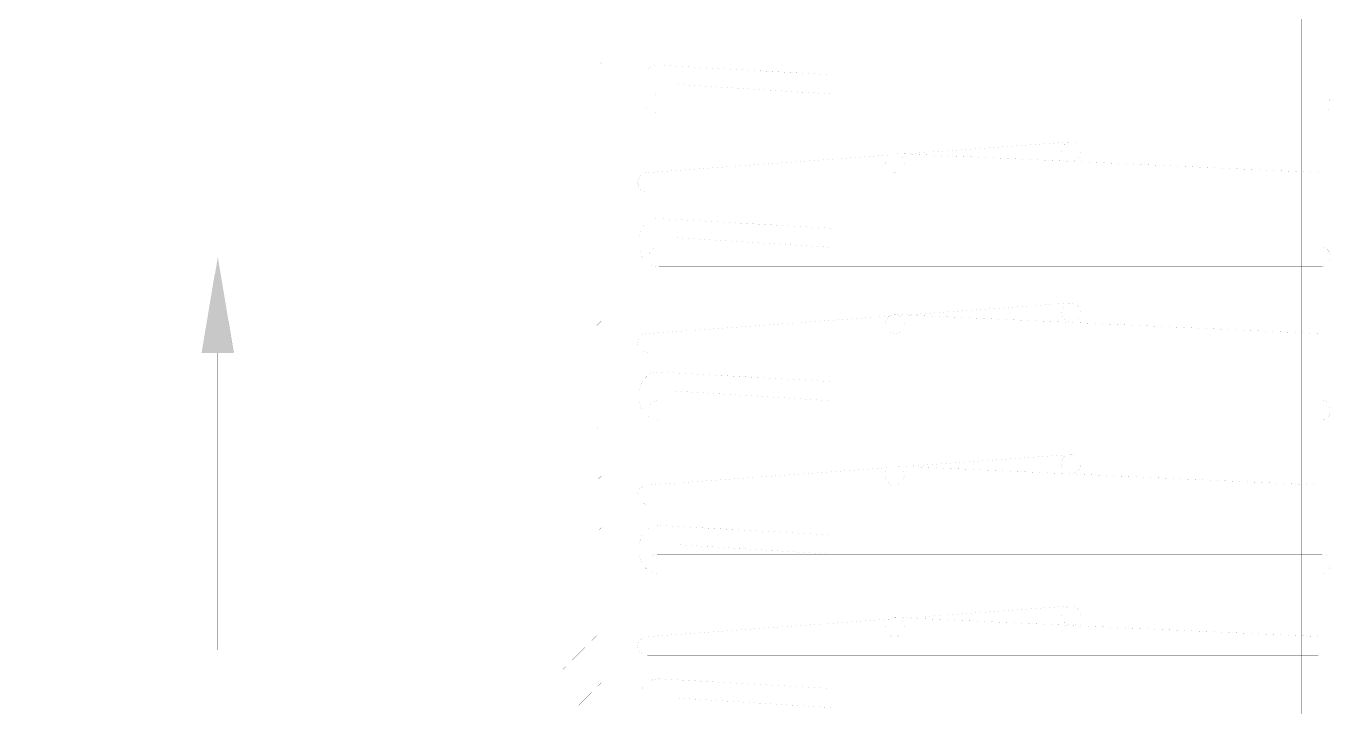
# Model space of a CAD drawing. Header units: millimetres. Extents: x -2171 to 1563, y -1758 to -1505.
# Drawn here: x 1404.681 to 1407.124, y -1608.415 to -1607.14 of the extents above; entities that cross this region are included whole.
import ezdxf

# ---------------------------------------------------------------- set-up
doc = ezdxf.new("R2010")
doc.units = ezdxf.units.MM
doc.linetypes.add('DOT', pattern=[0.025, 0, -0.025])
doc.layers.add('Tablet', color=7, linetype='Continuous', true_color=0x0180ff)

msp = doc.modelspace()

# ---------------------------------------------------------------- hatches: boundary and pattern name
at = {"layer": 'Tablet'}
msp.add_hatch(color=96, dxfattribs=at).paths.add_polyline_path([(1405.0399, -1607.5722), (1405.0698, -1607.7519), (1405.0099, -1607.7519)])

# ---------------------------------------------------------------- linework, layer by layer
at = {"layer": 'Tablet', "color": 96, "true_color": 0x018001}
for points in [[(1405.9563, -1601.7503, 0.0000431, 0.0000431, 0), (1405.9563, -1616.4847, 0.0000431, 0.0000431, 0), (1405.8844, -1616.4847, 0.0000431, 0.0000431, 0), (1405.8844, -1601.7503, 0.0000431, 0.0000431, 0)], [(1407.0704, -1601.7503, 0.0000431, 0.0000431, 0), (1407.0704, -1616.4847, 0.0000431, 0.0000431, 0), (1406.9985, -1616.4847, 0.0000431, 0.0000431, 0), (1406.9985, -1601.7503, 0.0000431, 0.0000431, 0)], [(1406.5043, -1602.8284, 0.0000431, 0.0000431, 0), (1406.5043, -1616.4847, 0.0000431, 0.0000431, 0), (1406.4504, -1616.4847, 0.0000431, 0.0000431, 0), (1406.4504, -1602.8284, 0.0000431, 0.0000431, 0)], [(1407.1027, -1607.4141, 0.0000431, 0.0000431, 0), (1405.8449, -1607.4141, 0.0000431, 0.0000431, 0), (1405.8414, -1607.4144, 0.0000431, 0.0000431, 0), (1405.838, -1607.4154, 0.0000431, 0.0000431, 0), (1405.8349, -1607.4171, 0.0000431, 0.0000431, 0), (1405.8322, -1607.4193, 0.0000431, 0.0000431, 0), (1405.83, -1607.422, 0.0000431, 0.0000431, 0), (1405.8283, -1607.4251, 0.0000431, 0.0000431, 0), (1405.8273, -1607.4285, 0.0000431, 0.0000431, 0), (1405.8269, -1607.432, 0.0000431, 0.0000431, 0), (1405.8273, -1607.4355, 0.0000431, 0.0000431, 0), (1405.8283, -1607.4389, 0.0000431, 0.0000431, 0), (1405.83, -1607.442, 0.0000431, 0.0000431, 0), (1405.8322, -1607.4447, 0.0000431, 0.0000431, 0), (1405.8349, -1607.447, 0.0000431, 0.0000431, 0), (1405.838, -1607.4486, 0.0000431, 0.0000431, 0), (1405.8414, -1607.4496, 0.0000431, 0.0000431, 0), (1405.8449, -1607.45, 0.0000431, 0.0000431, 0), (1407.1027, -1607.45, 0.0000431, 0.0000431, 0)], [(1405.0399, -1607.5722, 0.0000431, 0.0000431, 0), (1405.0698, -1607.7519, 0.0000431, 0.0000431, 0), (1405.0099, -1607.7519, 0.0000431, 0.0000431, 0)], [(1407.1027, -1607.7159, 0.0000431, 0.0000431, 0), (1405.8449, -1607.7159, 0.0000431, 0.0000431, 0), (1405.8414, -1607.7163, 0.0000431, 0.0000431, 0), (1405.838, -1607.7173, 0.0000431, 0.0000431, 0), (1405.8349, -1607.719, 0.0000431, 0.0000431, 0), (1405.8322, -1607.7212, 0.0000431, 0.0000431, 0), (1405.83, -1607.7239, 0.0000431, 0.0000431, 0), (1405.8283, -1607.727, 0.0000431, 0.0000431, 0), (1405.8273, -1607.7304, 0.0000431, 0.0000431, 0), (1405.8269, -1607.7339, 0.0000431, 0.0000431, 0), (1405.8273, -1607.7374, 0.0000431, 0.0000431, 0), (1405.8283, -1607.7408, 0.0000431, 0.0000431, 0), (1405.83, -1607.7439, 0.0000431, 0.0000431, 0), (1405.8322, -1607.7466, 0.0000431, 0.0000431, 0), (1405.8349, -1607.7488, 0.0000431, 0.0000431, 0), (1405.838, -1607.7505, 0.0000431, 0.0000431, 0), (1405.8414, -1607.7515, 0.0000431, 0.0000431, 0), (1405.8449, -1607.7519, 0.0000431, 0.0000431, 0), (1407.1027, -1607.7519, 0.0000431, 0.0000431, 0)], [(1407.1027, -1607.9998, 0.0000431, 0.0000431, 0), (1405.8449, -1607.9998, 0.0000431, 0.0000431, 0), (1405.8414, -1608.0002, 0.0000431, 0.0000431, 0), (1405.838, -1608.0012, 0.0000431, 0.0000431, 0), (1405.8349, -1608.0029, 0.0000431, 0.0000431, 0), (1405.8322, -1608.0051, 0.0000431, 0.0000431, 0), (1405.83, -1608.0078, 0.0000431, 0.0000431, 0), (1405.8283, -1608.0109, 0.0000431, 0.0000431, 0), (1405.8273, -1608.0143, 0.0000431, 0.0000431, 0), (1405.8269, -1608.0178, 0.0000431, 0.0000431, 0), (1405.8273, -1608.0213, 0.0000431, 0.0000431, 0), (1405.8283, -1608.0247, 0.0000431, 0.0000431, 0), (1405.83, -1608.0278, 0.0000431, 0.0000431, 0), (1405.8322, -1608.0305, 0.0000431, 0.0000431, 0), (1405.8349, -1608.0327, 0.0000431, 0.0000431, 0), (1405.838, -1608.0344, 0.0000431, 0.0000431, 0), (1405.8414, -1608.0354, 0.0000431, 0.0000431, 0), (1405.8449, -1608.0358, 0.0000431, 0.0000431, 0), (1407.1027, -1608.0358, 0.0000431, 0.0000431, 0)], [(1407.1027, -1608.2837, 0.0000431, 0.0000431, 0), (1405.8449, -1608.2837, 0.0000431, 0.0000431, 0), (1405.8414, -1608.2841, 0.0000431, 0.0000431, 0), (1405.838, -1608.2851, 0.0000431, 0.0000431, 0), (1405.8349, -1608.2868, 0.0000431, 0.0000431, 0), (1405.8322, -1608.289, 0.0000431, 0.0000431, 0), (1405.83, -1608.2917, 0.0000431, 0.0000431, 0), (1405.8283, -1608.2948, 0.0000431, 0.0000431, 0), (1405.8273, -1608.2982, 0.0000431, 0.0000431, 0), (1405.8269, -1608.3017, 0.0000431, 0.0000431, 0), (1405.8273, -1608.3052, 0.0000431, 0.0000431, 0), (1405.8283, -1608.3086, 0.0000431, 0.0000431, 0), (1405.83, -1608.3117, 0.0000431, 0.0000431, 0), (1405.8322, -1608.3144, 0.0000431, 0.0000431, 0), (1405.8349, -1608.3166, 0.0000431, 0.0000431, 0), (1405.838, -1608.3183, 0.0000431, 0.0000431, 0), (1405.8414, -1608.3193, 0.0000431, 0.0000431, 0), (1405.8449, -1608.3197, 0.0000431, 0.0000431, 0), (1407.1027, -1608.3197, 0.0000431, 0.0000431, 0)]]:
    msp.add_lwpolyline(points, format="xyseb", close=True, dxfattribs=at)
at = {"layer": 'Tablet', "color": 150, "true_color": 0x0180ff}
msp.add_lwpolyline([(1405.7586, -1616.4847, 0.0000431, 0.0000431, 0), (1405.7586, -1606.3144, 0.0000431, 0.0000431, 0), (1404.6805, -1606.3144, 0.0000431, 0.0000431, 0), (1404.6805, -1606.3862, 0.0000431, 0.0000431, 0), (1405.6868, -1606.3862, 0.0000431, 0.0000431, 0), (1405.6868, -1616.4847, 0.0000431, 0.0000431, 0)], format="xyseb", close=True, dxfattribs=at)
at = {"layer": 'Tablet', "color": 96, "true_color": 0x018001}
for points in [[(1405.7284, -1607.1417, 0.0000431, 0.0000431, 0), (1405.7042, -1607.1659, 0.0000431, 0.0000431, 0)], [(1405.7586, -1607.1598, 0.0000431, 0.0000431, 0), (1405.6868, -1607.2317, 0.0000431, 0.0000431, 0)], [(1405.6921, -1607.178, 0.0000431, 0.0000431, 0), (1405.6868, -1607.1833, 0.0000431, 0.0000431, 0)], [(1405.7405, -1607.2264, 0.0000431, 0.0000431, 0), (1405.7163, -1607.2506, 0.0000431, 0.0000431, 0)], [(1405.7586, -1607.2082, 0.0000431, 0.0000431, 0), (1405.7526, -1607.2143, 0.0000431, 0.0000431, 0)], [(1405.8485, -1607.2847, 0.0000431, 0.0000431, 0), (1405.8485, -1607.2811, 0.0000431, 0.0000431, 0), (1405.8487, -1607.2786, 0.0000431, 0.0000431, 0), (1405.8494, -1607.2762, 0.0000431, 0.0000431, 0), (1405.8504, -1607.2739, 0.0000431, 0.0000431, 0), (1405.8519, -1607.2718, 0.0000431, 0.0000431, 0), (1405.8536, -1607.2701, 0.0000431, 0.0000431, 0), (1405.8557, -1607.2686, 0.0000431, 0.0000431, 0), (1405.8579, -1607.2676, 0.0000431, 0.0000431, 0), (1405.8604, -1607.2669, 0.0000431, 0.0000431, 0), (1405.8629, -1607.2667, 0.0000431, 0.0000431, 0), (1407.1099, -1607.2667, 0.0000431, 0.0000431, 0), (1407.1124, -1607.2669, 0.0000431, 0.0000431, 0), (1407.1148, -1607.2676, 0.0000431, 0.0000431, 0), (1407.1171, -1607.2686, 0.0000431, 0.0000431, 0), (1407.1191, -1607.2701, 0.0000431, 0.0000431, 0), (1407.1209, -1607.2718, 0.0000431, 0.0000431, 0), (1407.1223, -1607.2739, 0.0000431, 0.0000431, 0), (1407.1234, -1607.2762, 0.0000431, 0.0000431, 0), (1407.1241, -1607.2786, 0.0000431, 0.0000431, 0), (1407.1243, -1607.2811, 0.0000431, 0.0000431, 0), (1407.1243, -1607.2883, 0.0000431, 0.0000431, 0), (1407.1241, -1607.2908, 0.0000431, 0.0000431, 0), (1407.1234, -1607.2932, 0.0000431, 0.0000431, 0), (1407.1223, -1607.2955, 0.0000431, 0.0000431, 0), (1407.1209, -1607.2975, 0.0000431, 0.0000431, 0), (1407.1191, -1607.2993, 0.0000431, 0.0000431, 0), (1407.1171, -1607.3007, 0.0000431, 0.0000431, 0), (1407.1148, -1607.3018, 0.0000431, 0.0000431, 0), (1407.1124, -1607.3024, 0.0000431, 0.0000431, 0), (1407.1099, -1607.3026, 0.0000431, 0.0000431, 0), (1405.8665, -1607.3026, 0.0000431, 0.0000431, 0), (1405.8602, -1607.3021, 0.0000431, 0.0000431, 0), (1405.8542, -1607.3005, 0.0000431, 0.0000431, 0), (1405.8485, -1607.2978, 0.0000431, 0.0000431, 0), (1405.8434, -1607.2942, 0.0000431, 0.0000431, 0), (1405.8389, -1607.2898, 0.0000431, 0.0000431, 0), (1405.8353, -1607.2847, 0.0000431, 0.0000431, 0), (1405.8327, -1607.279, 0.0000431, 0.0000431, 0), (1405.8311, -1607.273, 0.0000431, 0.0000431, 0), (1405.8305, -1607.2667, 0.0000431, 0.0000431, 0), (1405.8305, -1607.2487, 0.0000431, 0.0000431, 0), (1405.8311, -1607.2425, 0.0000431, 0.0000431, 0), (1405.8327, -1607.2365, 0.0000431, 0.0000431, 0), (1405.8353, -1607.2308, 0.0000431, 0.0000431, 0), (1405.8389, -1607.2256, 0.0000431, 0.0000431, 0), (1405.8434, -1607.2212, 0.0000431, 0.0000431, 0), (1405.8485, -1607.2176, 0.0000431, 0.0000431, 0), (1405.8542, -1607.215, 0.0000431, 0.0000431, 0), (1405.8602, -1607.2133, 0.0000431, 0.0000431, 0), (1405.8665, -1607.2128, 0.0000431, 0.0000431, 0), (1406.1899, -1607.2308, 0.0000431, 0.0000431, 0), (1406.1899, -1607.2667, 0.0000431, 0.0000431, 0), (1405.8988, -1607.2487, 0.0000431, 0.0000431, 0)], [(1405.7586, -1607.2567, 0.0000431, 0.0000431, 0), (1405.6868, -1607.3285, 0.0000431, 0.0000431, 0)], [(1405.7042, -1607.2627, 0.0000431, 0.0000431, 0), (1405.6868, -1607.2801, 0.0000431, 0.0000431, 0)], [(1405.7526, -1607.3111, 0.0000431, 0.0000431, 0), (1405.7284, -1607.3353, 0.0000431, 0.0000431, 0)], [(1405.7586, -1607.3535, 0.0000431, 0.0000431, 0), (1405.6868, -1607.4253, 0.0000431, 0.0000431, 0)], [(1405.7163, -1607.3474, 0.0000431, 0.0000431, 0), (1405.6921, -1607.3716, 0.0000431, 0.0000431, 0)], [(1406.3265, -1607.3961, 0.0000431, 0.0000431, 0), (1406.3261, -1607.3996, 0.0000431, 0.0000431, 0), (1406.3251, -1607.403, 0.0000431, 0.0000431, 0), (1406.3234, -1607.4061, 0.0000431, 0.0000431, 0), (1406.3212, -1607.4088, 0.0000431, 0.0000431, 0), (1406.3185, -1607.411, 0.0000431, 0.0000431, 0), (1406.3154, -1607.4127, 0.0000431, 0.0000431, 0), (1406.312, -1607.4137, 0.0000431, 0.0000431, 0), (1406.3085, -1607.4141, 0.0000431, 0.0000431, 0), (1406.305, -1607.4137, 0.0000431, 0.0000431, 0), (1406.3016, -1607.4127, 0.0000431, 0.0000431, 0), (1406.2985, -1607.411, 0.0000431, 0.0000431, 0), (1406.2958, -1607.4088, 0.0000431, 0.0000431, 0), (1406.2935, -1607.4061, 0.0000431, 0.0000431, 0), (1406.2919, -1607.403, 0.0000431, 0.0000431, 0), (1406.2909, -1607.3996, 0.0000431, 0.0000431, 0), (1406.2905, -1607.3961, 0.0000431, 0.0000431, 0), (1406.2909, -1607.3926, 0.0000431, 0.0000431, 0), (1406.2919, -1607.3892, 0.0000431, 0.0000431, 0), (1406.2935, -1607.3861, 0.0000431, 0.0000431, 0), (1406.2958, -1607.3834, 0.0000431, 0.0000431, 0), (1406.2985, -1607.3811, 0.0000431, 0.0000431, 0), (1406.3016, -1607.3795, 0.0000431, 0.0000431, 0), (1406.305, -1607.3785, 0.0000431, 0.0000431, 0), (1406.3085, -1607.3781, 0.0000431, 0.0000431, 0), (1406.312, -1607.3785, 0.0000431, 0.0000431, 0), (1406.3154, -1607.3795, 0.0000431, 0.0000431, 0), (1406.3185, -1607.3811, 0.0000431, 0.0000431, 0), (1406.3212, -1607.3834, 0.0000431, 0.0000431, 0), (1406.3234, -1607.3861, 0.0000431, 0.0000431, 0), (1406.3251, -1607.3892, 0.0000431, 0.0000431, 0), (1406.3261, -1607.3926, 0.0000431, 0.0000431, 0), (1406.3265, -1607.3961, 0.0000431, 0.0000431, 0)], [(1406.3085, -1607.3781, 0.0000431, 0.0000431, 0), (1407.1063, -1607.4141, 0.0000431, 0.0000431, 0)], [(1406.6391, -1607.3566, 0.0000431, 0.0000431, 0), (1406.3287, -1607.379, 0.0000431, 0.0000431, 0)], [(1406.6571, -1607.3745, 0.0000431, 0.0000431, 0), (1406.6567, -1607.378, 0.0000431, 0.0000431, 0), (1406.6557, -1607.3814, 0.0000431, 0.0000431, 0), (1406.6541, -1607.3845, 0.0000431, 0.0000431, 0), (1406.6518, -1607.3872, 0.0000431, 0.0000431, 0), (1406.6491, -1607.3895, 0.0000431, 0.0000431, 0), (1406.646, -1607.3911, 0.0000431, 0.0000431, 0), (1406.6426, -1607.3921, 0.0000431, 0.0000431, 0), (1406.6391, -1607.3925, 0.0000431, 0.0000431, 0), (1406.6356, -1607.3921, 0.0000431, 0.0000431, 0), (1406.6322, -1607.3911, 0.0000431, 0.0000431, 0), (1406.6291, -1607.3895, 0.0000431, 0.0000431, 0), (1406.6264, -1607.3872, 0.0000431, 0.0000431, 0), (1406.6242, -1607.3845, 0.0000431, 0.0000431, 0), (1406.6225, -1607.3814, 0.0000431, 0.0000431, 0), (1406.6215, -1607.378, 0.0000431, 0.0000431, 0), (1406.6211, -1607.3745, 0.0000431, 0.0000431, 0), (1406.6215, -1607.371, 0.0000431, 0.0000431, 0), (1406.6225, -1607.3676, 0.0000431, 0.0000431, 0), (1406.6242, -1607.3645, 0.0000431, 0.0000431, 0), (1406.6264, -1607.3618, 0.0000431, 0.0000431, 0), (1406.6291, -1607.3596, 0.0000431, 0.0000431, 0), (1406.6322, -1607.3579, 0.0000431, 0.0000431, 0), (1406.6356, -1607.3569, 0.0000431, 0.0000431, 0), (1406.6391, -1607.3566, 0.0000431, 0.0000431, 0), (1406.6426, -1607.3569, 0.0000431, 0.0000431, 0), (1406.646, -1607.3579, 0.0000431, 0.0000431, 0), (1406.6491, -1607.3596, 0.0000431, 0.0000431, 0), (1406.6518, -1607.3618, 0.0000431, 0.0000431, 0), (1406.6541, -1607.3645, 0.0000431, 0.0000431, 0), (1406.6557, -1607.3676, 0.0000431, 0.0000431, 0), (1406.6567, -1607.371, 0.0000431, 0.0000431, 0), (1406.6571, -1607.3745, 0.0000431, 0.0000431, 0)], [(1405.7586, -1607.4019, 0.0000431, 0.0000431, 0), (1405.7405, -1607.4201, 0.0000431, 0.0000431, 0)], [(1406.2984, -1607.3812, 0.0000431, 0.0000431, 0), (1405.8449, -1607.4141, 0.0000431, 0.0000431, 0)], [(1405.7586, -1607.4503, 0.0000431, 0.0000431, 0), (1405.6868, -1607.5222, 0.0000431, 0.0000431, 0)], [(1405.7284, -1607.4322, 0.0000431, 0.0000431, 0), (1405.7042, -1607.4564, 0.0000431, 0.0000431, 0)], [(1405.6921, -1607.4685, 0.0000431, 0.0000431, 0), (1405.6868, -1607.4738, 0.0000431, 0.0000431, 0)], [(1405.7586, -1607.4987, 0.0000431, 0.0000431, 0), (1405.7526, -1607.5048, 0.0000431, 0.0000431, 0)], [(1405.8485, -1607.5722, 0.0000431, 0.0000431, 0), (1405.8485, -1607.5686, 0.0000431, 0.0000431, 0), (1405.8487, -1607.5661, 0.0000431, 0.0000431, 0), (1405.8494, -1607.5637, 0.0000431, 0.0000431, 0), (1405.8504, -1607.5614, 0.0000431, 0.0000431, 0), (1405.8519, -1607.5593, 0.0000431, 0.0000431, 0), (1405.8536, -1607.5576, 0.0000431, 0.0000431, 0), (1405.8557, -1607.5561, 0.0000431, 0.0000431, 0), (1405.8579, -1607.5551, 0.0000431, 0.0000431, 0), (1405.8604, -1607.5544, 0.0000431, 0.0000431, 0), (1405.8629, -1607.5542, 0.0000431, 0.0000431, 0), (1407.1099, -1607.5542, 0.0000431, 0.0000431, 0), (1407.1124, -1607.5544, 0.0000431, 0.0000431, 0), (1407.1148, -1607.5551, 0.0000431, 0.0000431, 0), (1407.1171, -1607.5561, 0.0000431, 0.0000431, 0), (1407.1191, -1607.5576, 0.0000431, 0.0000431, 0), (1407.1209, -1607.5593, 0.0000431, 0.0000431, 0), (1407.1223, -1607.5614, 0.0000431, 0.0000431, 0), (1407.1234, -1607.5637, 0.0000431, 0.0000431, 0), (1407.1241, -1607.5661, 0.0000431, 0.0000431, 0), (1407.1243, -1607.5686, 0.0000431, 0.0000431, 0), (1407.1243, -1607.5758, 0.0000431, 0.0000431, 0), (1407.1241, -1607.5783, 0.0000431, 0.0000431, 0), (1407.1234, -1607.5807, 0.0000431, 0.0000431, 0), (1407.1223, -1607.583, 0.0000431, 0.0000431, 0), (1407.1209, -1607.585, 0.0000431, 0.0000431, 0), (1407.1191, -1607.5868, 0.0000431, 0.0000431, 0), (1407.1171, -1607.5882, 0.0000431, 0.0000431, 0), (1407.1148, -1607.5893, 0.0000431, 0.0000431, 0), (1407.1124, -1607.5899, 0.0000431, 0.0000431, 0), (1407.1099, -1607.5901, 0.0000431, 0.0000431, 0), (1405.8665, -1607.5901, 0.0000431, 0.0000431, 0), (1405.8602, -1607.5896, 0.0000431, 0.0000431, 0), (1405.8542, -1607.588, 0.0000431, 0.0000431, 0), (1405.8485, -1607.5853, 0.0000431, 0.0000431, 0), (1405.8434, -1607.5817, 0.0000431, 0.0000431, 0), (1405.8389, -1607.5773, 0.0000431, 0.0000431, 0), (1405.8353, -1607.5722, 0.0000431, 0.0000431, 0), (1405.8327, -1607.5665, 0.0000431, 0.0000431, 0), (1405.8311, -1607.5605, 0.0000431, 0.0000431, 0), (1405.8305, -1607.5542, 0.0000431, 0.0000431, 0), (1405.8305, -1607.5362, 0.0000431, 0.0000431, 0), (1405.8311, -1607.53, 0.0000431, 0.0000431, 0), (1405.8327, -1607.5239, 0.0000431, 0.0000431, 0), (1405.8353, -1607.5183, 0.0000431, 0.0000431, 0), (1405.8389, -1607.5131, 0.0000431, 0.0000431, 0), (1405.8434, -1607.5087, 0.0000431, 0.0000431, 0), (1405.8485, -1607.5051, 0.0000431, 0.0000431, 0), (1405.8542, -1607.5025, 0.0000431, 0.0000431, 0), (1405.8602, -1607.5008, 0.0000431, 0.0000431, 0), (1405.8665, -1607.5003, 0.0000431, 0.0000431, 0), (1406.1899, -1607.5183, 0.0000431, 0.0000431, 0), (1406.1899, -1607.5542, 0.0000431, 0.0000431, 0), (1405.8988, -1607.5362, 0.0000431, 0.0000431, 0)], [(1405.7405, -1607.5169, 0.0000431, 0.0000431, 0), (1405.7163, -1607.5411, 0.0000431, 0.0000431, 0)], [(1405.7586, -1607.5471, 0.0000431, 0.0000431, 0), (1405.6868, -1607.619, 0.0000431, 0.0000431, 0)], [(1404.6805, -1607.5722, 0.0000431, 0.0000431, 0), (1405.6868, -1607.5722, 0.0000431, 0.0000431, 0)], [(1405.7042, -1607.5532, 0.0000431, 0.0000431, 0), (1405.6868, -1607.5706, 0.0000431, 0.0000431, 0)], [(1405.7526, -1607.6016, 0.0000431, 0.0000431, 0), (1405.7284, -1607.6258, 0.0000431, 0.0000431, 0)], [(1405.7586, -1607.6439, 0.0000431, 0.0000431, 0), (1405.6868, -1607.7158, 0.0000431, 0.0000431, 0)], [(1405.7163, -1607.6379, 0.0000431, 0.0000431, 0), (1405.6921, -1607.6621, 0.0000431, 0.0000431, 0)], [(1406.6391, -1607.6584, 0.0000431, 0.0000431, 0), (1406.3287, -1607.6809, 0.0000431, 0.0000431, 0)], [(1406.6571, -1607.6764, 0.0000431, 0.0000431, 0), (1406.6567, -1607.6799, 0.0000431, 0.0000431, 0), (1406.6557, -1607.6833, 0.0000431, 0.0000431, 0), (1406.6541, -1607.6864, 0.0000431, 0.0000431, 0), (1406.6518, -1607.6891, 0.0000431, 0.0000431, 0), (1406.6491, -1607.6913, 0.0000431, 0.0000431, 0), (1406.646, -1607.693, 0.0000431, 0.0000431, 0), (1406.6426, -1607.694, 0.0000431, 0.0000431, 0), (1406.6391, -1607.6944, 0.0000431, 0.0000431, 0), (1406.6356, -1607.694, 0.0000431, 0.0000431, 0), (1406.6322, -1607.693, 0.0000431, 0.0000431, 0), (1406.6291, -1607.6913, 0.0000431, 0.0000431, 0), (1406.6264, -1607.6891, 0.0000431, 0.0000431, 0), (1406.6242, -1607.6864, 0.0000431, 0.0000431, 0), (1406.6225, -1607.6833, 0.0000431, 0.0000431, 0), (1406.6215, -1607.6799, 0.0000431, 0.0000431, 0), (1406.6211, -1607.6764, 0.0000431, 0.0000431, 0), (1406.6215, -1607.6729, 0.0000431, 0.0000431, 0), (1406.6225, -1607.6695, 0.0000431, 0.0000431, 0), (1406.6242, -1607.6664, 0.0000431, 0.0000431, 0), (1406.6264, -1607.6637, 0.0000431, 0.0000431, 0), (1406.6291, -1607.6615, 0.0000431, 0.0000431, 0), (1406.6322, -1607.6598, 0.0000431, 0.0000431, 0), (1406.6356, -1607.6588, 0.0000431, 0.0000431, 0), (1406.6391, -1607.6584, 0.0000431, 0.0000431, 0), (1406.6426, -1607.6588, 0.0000431, 0.0000431, 0), (1406.646, -1607.6598, 0.0000431, 0.0000431, 0), (1406.6491, -1607.6615, 0.0000431, 0.0000431, 0), (1406.6518, -1607.6637, 0.0000431, 0.0000431, 0), (1406.6541, -1607.6664, 0.0000431, 0.0000431, 0), (1406.6557, -1607.6695, 0.0000431, 0.0000431, 0), (1406.6567, -1607.6729, 0.0000431, 0.0000431, 0), (1406.6571, -1607.6764, 0.0000431, 0.0000431, 0)], [(1405.7586, -1607.6923, 0.0000431, 0.0000431, 0), (1405.7405, -1607.7105, 0.0000431, 0.0000431, 0)], [(1406.2984, -1607.6831, 0.0000431, 0.0000431, 0), (1405.8449, -1607.7159, 0.0000431, 0.0000431, 0)], [(1406.3265, -1607.698, 0.0000431, 0.0000431, 0), (1406.3261, -1607.7015, 0.0000431, 0.0000431, 0), (1406.3251, -1607.7048, 0.0000431, 0.0000431, 0), (1406.3234, -1607.7079, 0.0000431, 0.0000431, 0), (1406.3212, -1607.7107, 0.0000431, 0.0000431, 0), (1406.3185, -1607.7129, 0.0000431, 0.0000431, 0), (1406.3154, -1607.7146, 0.0000431, 0.0000431, 0), (1406.312, -1607.7156, 0.0000431, 0.0000431, 0), (1406.3085, -1607.7159, 0.0000431, 0.0000431, 0), (1406.305, -1607.7156, 0.0000431, 0.0000431, 0), (1406.3016, -1607.7146, 0.0000431, 0.0000431, 0), (1406.2985, -1607.7129, 0.0000431, 0.0000431, 0), (1406.2958, -1607.7107, 0.0000431, 0.0000431, 0), (1406.2935, -1607.7079, 0.0000431, 0.0000431, 0), (1406.2919, -1607.7048, 0.0000431, 0.0000431, 0), (1406.2909, -1607.7015, 0.0000431, 0.0000431, 0), (1406.2905, -1607.698, 0.0000431, 0.0000431, 0), (1406.2909, -1607.6945, 0.0000431, 0.0000431, 0), (1406.2919, -1607.6911, 0.0000431, 0.0000431, 0), (1406.2935, -1607.688, 0.0000431, 0.0000431, 0), (1406.2958, -1607.6853, 0.0000431, 0.0000431, 0), (1406.2985, -1607.683, 0.0000431, 0.0000431, 0), (1406.3016, -1607.6814, 0.0000431, 0.0000431, 0), (1406.305, -1607.6803, 0.0000431, 0.0000431, 0), (1406.3085, -1607.68, 0.0000431, 0.0000431, 0), (1406.312, -1607.6803, 0.0000431, 0.0000431, 0), (1406.3154, -1607.6814, 0.0000431, 0.0000431, 0), (1406.3185, -1607.683, 0.0000431, 0.0000431, 0), (1406.3212, -1607.6853, 0.0000431, 0.0000431, 0), (1406.3234, -1607.688, 0.0000431, 0.0000431, 0), (1406.3251, -1607.6911, 0.0000431, 0.0000431, 0), (1406.3261, -1607.6945, 0.0000431, 0.0000431, 0), (1406.3265, -1607.698, 0.0000431, 0.0000431, 0)], [(1406.3085, -1607.68, 0.0000431, 0.0000431, 0), (1407.1063, -1607.7159, 0.0000431, 0.0000431, 0)], [(1405.7586, -1607.7407, 0.0000431, 0.0000431, 0), (1405.6868, -1607.8126, 0.0000431, 0.0000431, 0)], [(1405.7284, -1607.7226, 0.0000431, 0.0000431, 0), (1405.7042, -1607.7468, 0.0000431, 0.0000431, 0)], [(1405.0399, -1608.3089, 0.0000431, 0.0000431, 0), (1405.0399, -1607.7519, 0.0000431, 0.0000431, 0)], [(1405.6921, -1607.7589, 0.0000431, 0.0000431, 0), (1405.6868, -1607.7642, 0.0000431, 0.0000431, 0)], [(1405.7586, -1607.7892, 0.0000431, 0.0000431, 0), (1405.7526, -1607.7952, 0.0000431, 0.0000431, 0)], [(1405.8485, -1607.8597, 0.0000431, 0.0000431, 0), (1405.8485, -1607.8561, 0.0000431, 0.0000431, 0), (1405.8487, -1607.8536, 0.0000431, 0.0000431, 0), (1405.8494, -1607.8512, 0.0000431, 0.0000431, 0), (1405.8504, -1607.8489, 0.0000431, 0.0000431, 0), (1405.8519, -1607.8468, 0.0000431, 0.0000431, 0), (1405.8536, -1607.8451, 0.0000431, 0.0000431, 0), (1405.8557, -1607.8436, 0.0000431, 0.0000431, 0), (1405.8579, -1607.8426, 0.0000431, 0.0000431, 0), (1405.8604, -1607.8419, 0.0000431, 0.0000431, 0), (1405.8629, -1607.8417, 0.0000431, 0.0000431, 0), (1407.1099, -1607.8417, 0.0000431, 0.0000431, 0), (1407.1124, -1607.8419, 0.0000431, 0.0000431, 0), (1407.1148, -1607.8426, 0.0000431, 0.0000431, 0), (1407.1171, -1607.8436, 0.0000431, 0.0000431, 0), (1407.1191, -1607.8451, 0.0000431, 0.0000431, 0), (1407.1209, -1607.8468, 0.0000431, 0.0000431, 0), (1407.1223, -1607.8489, 0.0000431, 0.0000431, 0), (1407.1234, -1607.8512, 0.0000431, 0.0000431, 0), (1407.1241, -1607.8536, 0.0000431, 0.0000431, 0), (1407.1243, -1607.8561, 0.0000431, 0.0000431, 0), (1407.1243, -1607.8633, 0.0000431, 0.0000431, 0), (1407.1241, -1607.8658, 0.0000431, 0.0000431, 0), (1407.1234, -1607.8682, 0.0000431, 0.0000431, 0), (1407.1223, -1607.8705, 0.0000431, 0.0000431, 0), (1407.1209, -1607.8725, 0.0000431, 0.0000431, 0), (1407.1191, -1607.8743, 0.0000431, 0.0000431, 0), (1407.1171, -1607.8757, 0.0000431, 0.0000431, 0), (1407.1148, -1607.8768, 0.0000431, 0.0000431, 0), (1407.1124, -1607.8774, 0.0000431, 0.0000431, 0), (1407.1099, -1607.8776, 0.0000431, 0.0000431, 0), (1405.8665, -1607.8776, 0.0000431, 0.0000431, 0), (1405.8602, -1607.8771, 0.0000431, 0.0000431, 0), (1405.8542, -1607.8755, 0.0000431, 0.0000431, 0), (1405.8485, -1607.8728, 0.0000431, 0.0000431, 0), (1405.8434, -1607.8692, 0.0000431, 0.0000431, 0), (1405.8389, -1607.8648, 0.0000431, 0.0000431, 0), (1405.8353, -1607.8597, 0.0000431, 0.0000431, 0), (1405.8327, -1607.854, 0.0000431, 0.0000431, 0), (1405.8311, -1607.848, 0.0000431, 0.0000431, 0), (1405.8305, -1607.8417, 0.0000431, 0.0000431, 0), (1405.8305, -1607.8237, 0.0000431, 0.0000431, 0), (1405.8311, -1607.8175, 0.0000431, 0.0000431, 0), (1405.8327, -1607.8114, 0.0000431, 0.0000431, 0), (1405.8353, -1607.8058, 0.0000431, 0.0000431, 0), (1405.8389, -1607.8006, 0.0000431, 0.0000431, 0), (1405.8434, -1607.7962, 0.0000431, 0.0000431, 0), (1405.8485, -1607.7926, 0.0000431, 0.0000431, 0), (1405.8542, -1607.79, 0.0000431, 0.0000431, 0), (1405.8602, -1607.7883, 0.0000431, 0.0000431, 0), (1405.8665, -1607.7878, 0.0000431, 0.0000431, 0), (1406.1899, -1607.8058, 0.0000431, 0.0000431, 0), (1406.1899, -1607.8417, 0.0000431, 0.0000431, 0), (1405.8988, -1607.8237, 0.0000431, 0.0000431, 0)], [(1405.7405, -1607.8073, 0.0000431, 0.0000431, 0), (1405.7163, -1607.8315, 0.0000431, 0.0000431, 0)], [(1405.7586, -1607.8376, 0.0000431, 0.0000431, 0), (1405.6868, -1607.9094, 0.0000431, 0.0000431, 0)], [(1405.7042, -1607.8436, 0.0000431, 0.0000431, 0), (1405.6868, -1607.861, 0.0000431, 0.0000431, 0)], [(1405.7526, -1607.892, 0.0000431, 0.0000431, 0), (1405.7284, -1607.9163, 0.0000431, 0.0000431, 0)], [(1405.7586, -1607.9344, 0.0000431, 0.0000431, 0), (1405.6868, -1608.0063, 0.0000431, 0.0000431, 0)], [(1405.7163, -1607.9284, 0.0000431, 0.0000431, 0), (1405.6921, -1607.9526, 0.0000431, 0.0000431, 0)], [(1406.3265, -1607.9819, 0.0000431, 0.0000431, 0), (1406.3261, -1607.9854, 0.0000431, 0.0000431, 0), (1406.3251, -1607.9887, 0.0000431, 0.0000431, 0), (1406.3234, -1607.9918, 0.0000431, 0.0000431, 0), (1406.3212, -1607.9946, 0.0000431, 0.0000431, 0), (1406.3185, -1607.9968, 0.0000431, 0.0000431, 0), (1406.3154, -1607.9985, 0.0000431, 0.0000431, 0), (1406.312, -1607.9995, 0.0000431, 0.0000431, 0), (1406.3085, -1607.9998, 0.0000431, 0.0000431, 0), (1406.305, -1607.9995, 0.0000431, 0.0000431, 0), (1406.3016, -1607.9985, 0.0000431, 0.0000431, 0), (1406.2985, -1607.9968, 0.0000431, 0.0000431, 0), (1406.2958, -1607.9946, 0.0000431, 0.0000431, 0), (1406.2935, -1607.9918, 0.0000431, 0.0000431, 0), (1406.2919, -1607.9887, 0.0000431, 0.0000431, 0), (1406.2909, -1607.9854, 0.0000431, 0.0000431, 0), (1406.2905, -1607.9819, 0.0000431, 0.0000431, 0), (1406.2909, -1607.9784, 0.0000431, 0.0000431, 0), (1406.2919, -1607.975, 0.0000431, 0.0000431, 0), (1406.2935, -1607.9719, 0.0000431, 0.0000431, 0), (1406.2958, -1607.9692, 0.0000431, 0.0000431, 0), (1406.2985, -1607.9669, 0.0000431, 0.0000431, 0), (1406.3016, -1607.9653, 0.0000431, 0.0000431, 0), (1406.305, -1607.9642, 0.0000431, 0.0000431, 0), (1406.3085, -1607.9639, 0.0000431, 0.0000431, 0), (1406.312, -1607.9642, 0.0000431, 0.0000431, 0), (1406.3154, -1607.9653, 0.0000431, 0.0000431, 0), (1406.3185, -1607.9669, 0.0000431, 0.0000431, 0), (1406.3212, -1607.9692, 0.0000431, 0.0000431, 0), (1406.3234, -1607.9719, 0.0000431, 0.0000431, 0), (1406.3251, -1607.975, 0.0000431, 0.0000431, 0), (1406.3261, -1607.9784, 0.0000431, 0.0000431, 0), (1406.3265, -1607.9819, 0.0000431, 0.0000431, 0)], [(1406.3085, -1607.9639, 0.0000431, 0.0000431, 0), (1407.1063, -1607.9998, 0.0000431, 0.0000431, 0)], [(1406.6391, -1607.9423, 0.0000431, 0.0000431, 0), (1406.3287, -1607.9648, 0.0000431, 0.0000431, 0)], [(1406.6571, -1607.9603, 0.0000431, 0.0000431, 0), (1406.6567, -1607.9638, 0.0000431, 0.0000431, 0), (1406.6557, -1607.9672, 0.0000431, 0.0000431, 0), (1406.6541, -1607.9703, 0.0000431, 0.0000431, 0), (1406.6518, -1607.973, 0.0000431, 0.0000431, 0), (1406.6491, -1607.9752, 0.0000431, 0.0000431, 0), (1406.646, -1607.9769, 0.0000431, 0.0000431, 0), (1406.6426, -1607.9779, 0.0000431, 0.0000431, 0), (1406.6391, -1607.9783, 0.0000431, 0.0000431, 0), (1406.6356, -1607.9779, 0.0000431, 0.0000431, 0), (1406.6322, -1607.9769, 0.0000431, 0.0000431, 0), (1406.6291, -1607.9752, 0.0000431, 0.0000431, 0), (1406.6264, -1607.973, 0.0000431, 0.0000431, 0), (1406.6242, -1607.9703, 0.0000431, 0.0000431, 0), (1406.6225, -1607.9672, 0.0000431, 0.0000431, 0), (1406.6215, -1607.9638, 0.0000431, 0.0000431, 0), (1406.6211, -1607.9603, 0.0000431, 0.0000431, 0), (1406.6215, -1607.9568, 0.0000431, 0.0000431, 0), (1406.6225, -1607.9534, 0.0000431, 0.0000431, 0), (1406.6242, -1607.9503, 0.0000431, 0.0000431, 0), (1406.6264, -1607.9476, 0.0000431, 0.0000431, 0), (1406.6291, -1607.9454, 0.0000431, 0.0000431, 0), (1406.6322, -1607.9437, 0.0000431, 0.0000431, 0), (1406.6356, -1607.9427, 0.0000431, 0.0000431, 0), (1406.6391, -1607.9423, 0.0000431, 0.0000431, 0), (1406.6426, -1607.9427, 0.0000431, 0.0000431, 0), (1406.646, -1607.9437, 0.0000431, 0.0000431, 0), (1406.6491, -1607.9454, 0.0000431, 0.0000431, 0), (1406.6518, -1607.9476, 0.0000431, 0.0000431, 0), (1406.6541, -1607.9503, 0.0000431, 0.0000431, 0), (1406.6557, -1607.9534, 0.0000431, 0.0000431, 0), (1406.6567, -1607.9568, 0.0000431, 0.0000431, 0), (1406.6571, -1607.9603, 0.0000431, 0.0000431, 0)], [(1405.7586, -1607.9828, 0.0000431, 0.0000431, 0), (1405.7405, -1608.001, 0.0000431, 0.0000431, 0)], [(1406.2984, -1607.967, 0.0000431, 0.0000431, 0), (1405.8449, -1607.9998, 0.0000431, 0.0000431, 0)], [(1405.7284, -1608.0131, 0.0000431, 0.0000431, 0), (1405.7042, -1608.0373, 0.0000431, 0.0000431, 0)], [(1405.7586, -1608.0312, 0.0000431, 0.0000431, 0), (1405.6868, -1608.1031, 0.0000431, 0.0000431, 0)], [(1405.6921, -1608.0494, 0.0000431, 0.0000431, 0), (1405.6868, -1608.0547, 0.0000431, 0.0000431, 0)], [(1405.7586, -1608.0796, 0.0000431, 0.0000431, 0), (1405.7526, -1608.0857, 0.0000431, 0.0000431, 0)], [(1405.8485, -1608.1472, 0.0000431, 0.0000431, 0), (1405.8485, -1608.1436, 0.0000431, 0.0000431, 0), (1405.8487, -1608.1411, 0.0000431, 0.0000431, 0), (1405.8494, -1608.1387, 0.0000431, 0.0000431, 0), (1405.8504, -1608.1364, 0.0000431, 0.0000431, 0), (1405.8519, -1608.1343, 0.0000431, 0.0000431, 0), (1405.8536, -1608.1326, 0.0000431, 0.0000431, 0), (1405.8557, -1608.1311, 0.0000431, 0.0000431, 0), (1405.8579, -1608.1301, 0.0000431, 0.0000431, 0), (1405.8604, -1608.1294, 0.0000431, 0.0000431, 0), (1405.8629, -1608.1292, 0.0000431, 0.0000431, 0), (1407.1099, -1608.1292, 0.0000431, 0.0000431, 0), (1407.1124, -1608.1294, 0.0000431, 0.0000431, 0), (1407.1148, -1608.1301, 0.0000431, 0.0000431, 0), (1407.1171, -1608.1311, 0.0000431, 0.0000431, 0), (1407.1191, -1608.1326, 0.0000431, 0.0000431, 0), (1407.1209, -1608.1343, 0.0000431, 0.0000431, 0), (1407.1223, -1608.1364, 0.0000431, 0.0000431, 0), (1407.1234, -1608.1387, 0.0000431, 0.0000431, 0), (1407.1241, -1608.1411, 0.0000431, 0.0000431, 0), (1407.1243, -1608.1436, 0.0000431, 0.0000431, 0), (1407.1243, -1608.1508, 0.0000431, 0.0000431, 0), (1407.1241, -1608.1533, 0.0000431, 0.0000431, 0), (1407.1234, -1608.1557, 0.0000431, 0.0000431, 0), (1407.1223, -1608.158, 0.0000431, 0.0000431, 0), (1407.1209, -1608.16, 0.0000431, 0.0000431, 0), (1407.1191, -1608.1618, 0.0000431, 0.0000431, 0), (1407.1171, -1608.1632, 0.0000431, 0.0000431, 0), (1407.1148, -1608.1643, 0.0000431, 0.0000431, 0), (1407.1124, -1608.1649, 0.0000431, 0.0000431, 0), (1407.1099, -1608.1651, 0.0000431, 0.0000431, 0), (1405.8665, -1608.1651, 0.0000431, 0.0000431, 0), (1405.8602, -1608.1646, 0.0000431, 0.0000431, 0), (1405.8542, -1608.163, 0.0000431, 0.0000431, 0), (1405.8485, -1608.1603, 0.0000431, 0.0000431, 0), (1405.8434, -1608.1567, 0.0000431, 0.0000431, 0), (1405.8389, -1608.1523, 0.0000431, 0.0000431, 0), (1405.8353, -1608.1472, 0.0000431, 0.0000431, 0), (1405.8327, -1608.1415, 0.0000431, 0.0000431, 0), (1405.8311, -1608.1354, 0.0000431, 0.0000431, 0), (1405.8305, -1608.1292, 0.0000431, 0.0000431, 0), (1405.8305, -1608.1112, 0.0000431, 0.0000431, 0), (1405.8311, -1608.105, 0.0000431, 0.0000431, 0), (1405.8327, -1608.0989, 0.0000431, 0.0000431, 0), (1405.8353, -1608.0933, 0.0000431, 0.0000431, 0), (1405.8389, -1608.0881, 0.0000431, 0.0000431, 0), (1405.8434, -1608.0837, 0.0000431, 0.0000431, 0), (1405.8485, -1608.0801, 0.0000431, 0.0000431, 0), (1405.8542, -1608.0775, 0.0000431, 0.0000431, 0), (1405.8602, -1608.0758, 0.0000431, 0.0000431, 0), (1405.8665, -1608.0753, 0.0000431, 0.0000431, 0), (1406.1899, -1608.0933, 0.0000431, 0.0000431, 0), (1406.1899, -1608.1292, 0.0000431, 0.0000431, 0), (1405.8988, -1608.1112, 0.0000431, 0.0000431, 0)], [(1405.7405, -1608.0978, 0.0000431, 0.0000431, 0), (1405.7163, -1608.122, 0.0000431, 0.0000431, 0)], [(1405.7586, -1608.128, 0.0000431, 0.0000431, 0), (1405.6868, -1608.1999, 0.0000431, 0.0000431, 0)], [(1405.7042, -1608.1341, 0.0000431, 0.0000431, 0), (1405.6868, -1608.1515, 0.0000431, 0.0000431, 0)], [(1405.7526, -1608.1825, 0.0000431, 0.0000431, 0), (1405.7284, -1608.2067, 0.0000431, 0.0000431, 0)], [(1405.7586, -1608.2248, 0.0000431, 0.0000431, 0), (1405.6868, -1608.2967, 0.0000431, 0.0000431, 0)], [(1405.7163, -1608.2188, 0.0000431, 0.0000431, 0), (1405.6921, -1608.243, 0.0000431, 0.0000431, 0)], [(1406.6391, -1608.2262, 0.0000431, 0.0000431, 0), (1406.3287, -1608.2487, 0.0000431, 0.0000431, 0)], [(1406.6571, -1608.2442, 0.0000431, 0.0000431, 0), (1406.6567, -1608.2477, 0.0000431, 0.0000431, 0), (1406.6557, -1608.2511, 0.0000431, 0.0000431, 0), (1406.6541, -1608.2542, 0.0000431, 0.0000431, 0), (1406.6518, -1608.2569, 0.0000431, 0.0000431, 0), (1406.6491, -1608.2591, 0.0000431, 0.0000431, 0), (1406.646, -1608.2608, 0.0000431, 0.0000431, 0), (1406.6426, -1608.2618, 0.0000431, 0.0000431, 0), (1406.6391, -1608.2622, 0.0000431, 0.0000431, 0), (1406.6356, -1608.2618, 0.0000431, 0.0000431, 0), (1406.6322, -1608.2608, 0.0000431, 0.0000431, 0), (1406.6291, -1608.2591, 0.0000431, 0.0000431, 0), (1406.6264, -1608.2569, 0.0000431, 0.0000431, 0), (1406.6242, -1608.2542, 0.0000431, 0.0000431, 0), (1406.6225, -1608.2511, 0.0000431, 0.0000431, 0), (1406.6215, -1608.2477, 0.0000431, 0.0000431, 0), (1406.6211, -1608.2442, 0.0000431, 0.0000431, 0), (1406.6215, -1608.2407, 0.0000431, 0.0000431, 0), (1406.6225, -1608.2373, 0.0000431, 0.0000431, 0), (1406.6242, -1608.2342, 0.0000431, 0.0000431, 0), (1406.6264, -1608.2315, 0.0000431, 0.0000431, 0), (1406.6291, -1608.2293, 0.0000431, 0.0000431, 0), (1406.6322, -1608.2276, 0.0000431, 0.0000431, 0), (1406.6356, -1608.2266, 0.0000431, 0.0000431, 0), (1406.6391, -1608.2262, 0.0000431, 0.0000431, 0), (1406.6426, -1608.2266, 0.0000431, 0.0000431, 0), (1406.646, -1608.2276, 0.0000431, 0.0000431, 0), (1406.6491, -1608.2293, 0.0000431, 0.0000431, 0), (1406.6518, -1608.2315, 0.0000431, 0.0000431, 0), (1406.6541, -1608.2342, 0.0000431, 0.0000431, 0), (1406.6557, -1608.2373, 0.0000431, 0.0000431, 0), (1406.6567, -1608.2407, 0.0000431, 0.0000431, 0), (1406.6571, -1608.2442, 0.0000431, 0.0000431, 0)], [(1406.2984, -1608.2509, 0.0000431, 0.0000431, 0), (1405.8449, -1608.2837, 0.0000431, 0.0000431, 0)], [(1406.3265, -1608.2658, 0.0000431, 0.0000431, 0), (1406.3261, -1608.2693, 0.0000431, 0.0000431, 0), (1406.3251, -1608.2726, 0.0000431, 0.0000431, 0), (1406.3234, -1608.2758, 0.0000431, 0.0000431, 0), (1406.3212, -1608.2785, 0.0000431, 0.0000431, 0), (1406.3185, -1608.2807, 0.0000431, 0.0000431, 0), (1406.3154, -1608.2824, 0.0000431, 0.0000431, 0), (1406.312, -1608.2834, 0.0000431, 0.0000431, 0), (1406.3085, -1608.2837, 0.0000431, 0.0000431, 0), (1406.305, -1608.2834, 0.0000431, 0.0000431, 0), (1406.3016, -1608.2824, 0.0000431, 0.0000431, 0), (1406.2985, -1608.2807, 0.0000431, 0.0000431, 0), (1406.2958, -1608.2785, 0.0000431, 0.0000431, 0), (1406.2935, -1608.2758, 0.0000431, 0.0000431, 0), (1406.2919, -1608.2726, 0.0000431, 0.0000431, 0), (1406.2909, -1608.2693, 0.0000431, 0.0000431, 0), (1406.2905, -1608.2658, 0.0000431, 0.0000431, 0), (1406.2909, -1608.2623, 0.0000431, 0.0000431, 0), (1406.2919, -1608.2589, 0.0000431, 0.0000431, 0), (1406.2935, -1608.2558, 0.0000431, 0.0000431, 0), (1406.2958, -1608.2531, 0.0000431, 0.0000431, 0), (1406.2985, -1608.2508, 0.0000431, 0.0000431, 0), (1406.3016, -1608.2492, 0.0000431, 0.0000431, 0), (1406.305, -1608.2481, 0.0000431, 0.0000431, 0), (1406.3085, -1608.2478, 0.0000431, 0.0000431, 0), (1406.312, -1608.2481, 0.0000431, 0.0000431, 0), (1406.3154, -1608.2492, 0.0000431, 0.0000431, 0), (1406.3185, -1608.2508, 0.0000431, 0.0000431, 0), (1406.3212, -1608.2531, 0.0000431, 0.0000431, 0), (1406.3234, -1608.2558, 0.0000431, 0.0000431, 0), (1406.3251, -1608.2589, 0.0000431, 0.0000431, 0), (1406.3261, -1608.2623, 0.0000431, 0.0000431, 0), (1406.3265, -1608.2658, 0.0000431, 0.0000431, 0)], [(1406.3085, -1608.2478, 0.0000431, 0.0000431, 0), (1407.1063, -1608.2837, 0.0000431, 0.0000431, 0)], [(1405.7586, -1608.2732, 0.0000431, 0.0000431, 0), (1405.7405, -1608.2914, 0.0000431, 0.0000431, 0)], [(1405.7284, -1608.3035, 0.0000431, 0.0000431, 0), (1405.7042, -1608.3277, 0.0000431, 0.0000431, 0)], [(1405.7586, -1608.3217, 0.0000431, 0.0000431, 0), (1405.6868, -1608.3935, 0.0000431, 0.0000431, 0)], [(1405.6921, -1608.3398, 0.0000431, 0.0000431, 0), (1405.6868, -1608.3451, 0.0000431, 0.0000431, 0)], [(1405.7586, -1608.3701, 0.0000431, 0.0000431, 0), (1405.7526, -1608.3761, 0.0000431, 0.0000431, 0)], [(1405.8305, -1608.4167, 0.0000431, 0.0000431, 0), (1405.8305, -1608.3987, 0.0000431, 0.0000431, 0), (1405.8311, -1608.3925, 0.0000431, 0.0000431, 0), (1405.8327, -1608.3864, 0.0000431, 0.0000431, 0), (1405.8353, -1608.3808, 0.0000431, 0.0000431, 0), (1405.8389, -1608.3756, 0.0000431, 0.0000431, 0), (1405.8434, -1608.3712, 0.0000431, 0.0000431, 0), (1405.8485, -1608.3676, 0.0000431, 0.0000431, 0), (1405.8542, -1608.365, 0.0000431, 0.0000431, 0), (1405.8602, -1608.3633, 0.0000431, 0.0000431, 0), (1405.8665, -1608.3628, 0.0000431, 0.0000431, 0), (1406.1899, -1608.3808, 0.0000431, 0.0000431, 0), (1406.1899, -1608.4167, 0.0000431, 0.0000431, 0), (1405.8988, -1608.3987, 0.0000431, 0.0000431, 0)], [(1405.7405, -1608.3882, 0.0000431, 0.0000431, 0), (1405.7163, -1608.4124, 0.0000431, 0.0000431, 0)]]:
    msp.add_lwpolyline(points, format="xyseb", dxfattribs=at)
at = {"layer": 'Tablet', "color": 96, "linetype": 'DOT', "true_color": 0x018001}
for points in [[(1404.6805, -1607.2631, 0.0000431, 0.0000431, 0), (1404.6805, -1607.1769, 0.0000431, 0.0000431, 0)], [(1404.6805, -1607.3925, 0.0000431, 0.0000431, 0), (1404.6805, -1607.3062, 0.0000431, 0.0000431, 0)], [(1404.6805, -1607.5219, 0.0000431, 0.0000431, 0), (1404.6805, -1607.4356, 0.0000431, 0.0000431, 0)], [(1404.6805, -1607.6512, 0.0000431, 0.0000431, 0), (1404.6805, -1607.565, 0.0000431, 0.0000431, 0)], [(1404.6805, -1607.7806, 0.0000431, 0.0000431, 0), (1404.6805, -1607.6944, 0.0000431, 0.0000431, 0)], [(1404.6805, -1607.91, 0.0000431, 0.0000431, 0), (1404.6805, -1607.8237, 0.0000431, 0.0000431, 0)], [(1404.6805, -1608.0034, 0.0000431, 0.0000431, 0), (1404.6805, -1607.9531, 0.0000431, 0.0000431, 0)]]:
    msp.add_lwpolyline(points, format="xyseb", dxfattribs=at)

doc.saveas('drawing.dxf')
